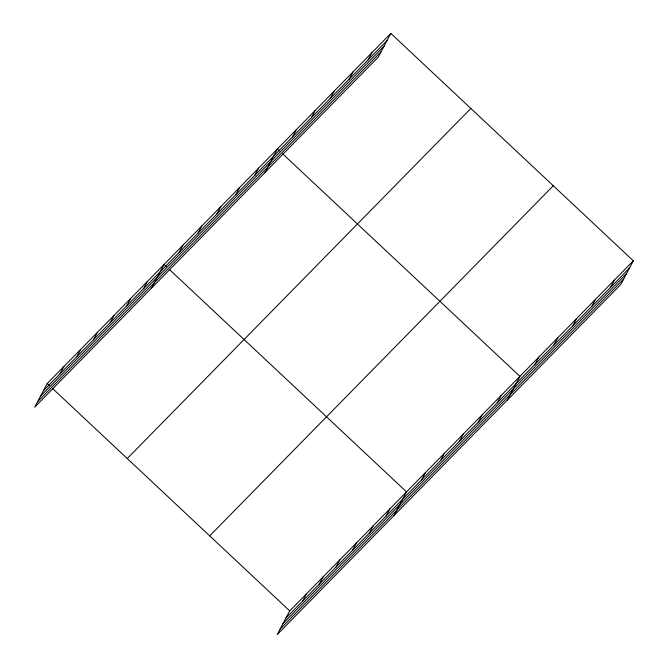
<?xml version="1.0" encoding="UTF-8"?>
<svg xmlns="http://www.w3.org/2000/svg" width="668" height="668" viewBox="0 0 668 668"><rect width="100%" height="100%" fill="white"/><g stroke="black" fill="none" stroke-linecap="round" stroke-linejoin="round"><path stroke-width="1" d="M390.822 33.4L47.228 383.499L34.686 407.188L378.272 57.089L390.822 33.4L633.314 260.812L620.772 284.501L277.178 634.6L289.728 610.911L633.314 260.812M60.078 373.746L63.919 366.49M76.762 356.745L80.603 349.489M93.453 339.736L97.294 332.48M110.136 322.736L113.986 315.48M126.828 305.727L130.669 298.471M143.52 288.726L147.361 281.47M151.502 288.159L164.052 264.461L166.274 266.549M179.107 252.462L182.948 245.206M198.004 233.207L201.845 225.951M216.9 213.952L220.741 206.696M235.796 194.697L239.637 187.441M254.692 175.442L258.533 168.186M264.887 172.62L277.437 148.931L279.658 151.018M292.492 136.932L296.333 129.675M311.388 117.677L315.229 110.42M330.284 98.421L334.125 91.165M349.18 79.166L353.021 71.91M368.076 59.911L371.917 52.655M302.571 601.158L306.412 593.902M319.262 584.158L323.103 576.901M335.946 567.149L339.795 559.893M352.637 550.148L356.478 542.892M369.329 533.139L373.17 525.883M386.012 516.139L389.861 508.882M394.003 515.571L406.545 491.873L169.238 269.329M421.6 479.875L425.441 472.618M440.496 460.619L444.337 453.363M459.392 441.364L463.241 434.108M478.296 422.109L482.137 414.853M497.192 402.854L501.033 395.598M507.388 400.032L519.929 376.343L282.622 153.799M534.985 364.344L538.825 357.088M553.881 345.089L557.722 337.833M572.777 325.834L576.626 318.578M591.681 306.579L595.522 299.322M610.577 287.324L614.418 280.067M43.387 390.755L386.972 40.656M40.514 396.174L384.1 46.084M37.558 401.769L381.144 51.67M127.254 458.54L470.84 108.45M209.702 535.861L553.288 185.762M285.879 618.167L629.473 268.068M283.015 623.586L626.601 273.496M280.051 629.181L623.645 279.082M47.228 383.499L49.449 385.578M52.413 388.358L289.728 610.911"/></g></svg>
